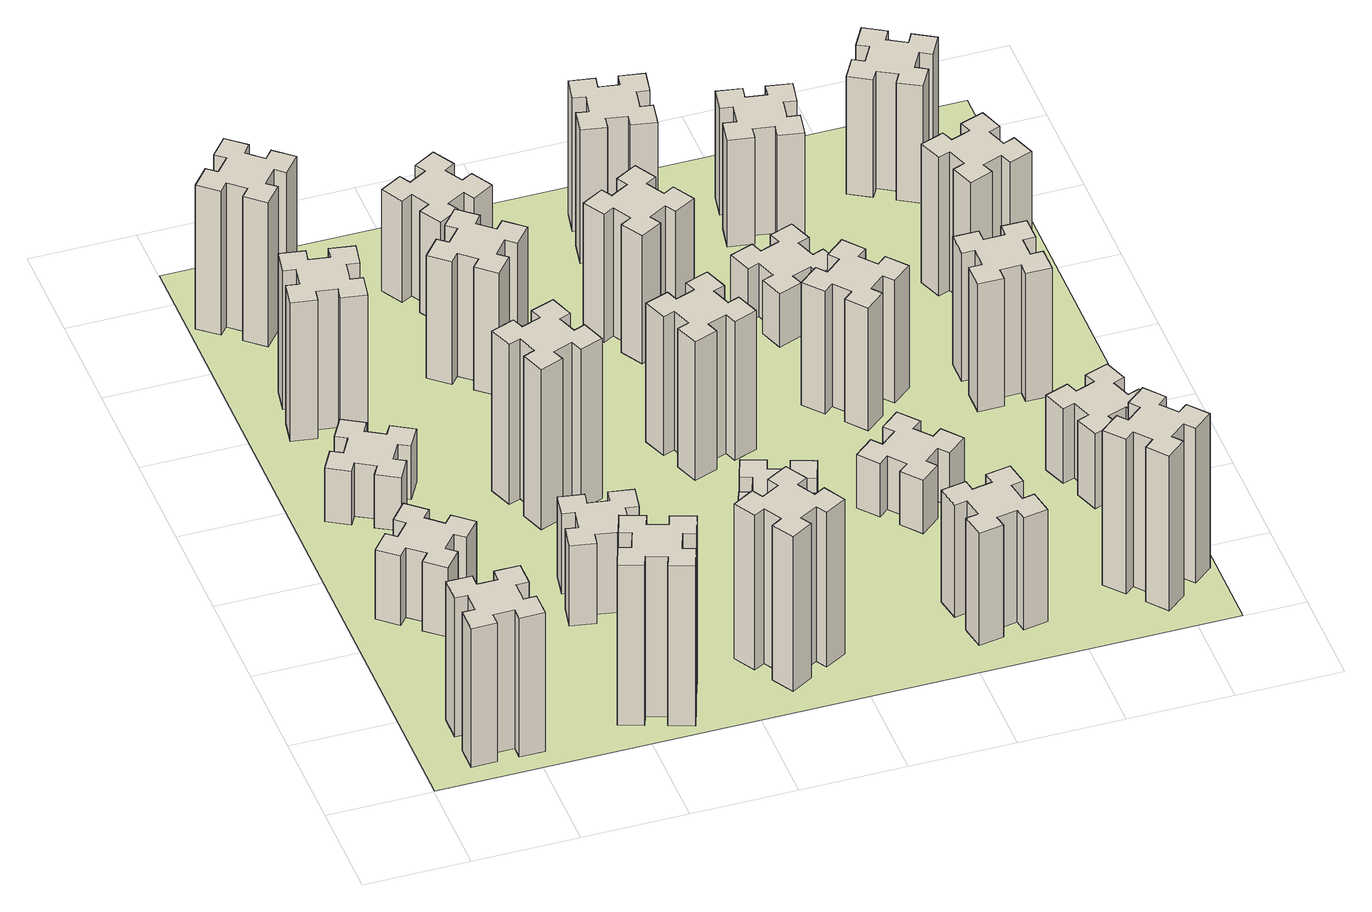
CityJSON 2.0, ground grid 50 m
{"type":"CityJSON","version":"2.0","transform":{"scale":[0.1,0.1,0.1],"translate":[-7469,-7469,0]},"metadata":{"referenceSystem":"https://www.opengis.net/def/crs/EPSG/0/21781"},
"CityObjects":{
"building1":{"type":"Building","attributes":{"class":"1000","function":"1000","usage":"1000","yearOfConstruction":2016,"roofType":"1000","measuredHeight":78,"storeysAboveGround":30,"storeysBelowGround":0},"geometry":[{"type":"Solid","lod":"1","boundaries":[[[[0,1,2,3,4,5,6,7,8,9,10,11,12,13,14,15,16,17,18,19]],[[17,16,20,21]],[[16,15,22,20]],[[15,14,23,22]],[[14,13,24,23]],[[13,12,25,24]],[[12,11,26,25]],[[11,10,27,26]],[[10,9,28,27]],[[9,8,29,28]],[[8,7,30,29]],[[7,6,31,30]],[[6,5,32,31]],[[5,4,33,32]],[[4,3,34,33]],[[3,2,35,34]],[[2,1,36,35]],[[1,0,37,36]],[[0,19,38,37]],[[19,18,39,38]],[[18,17,21,39]],[[24,25,26,27,28,29,30,31,32,33,34,35,36,37,38,39,21,20,22,23]]]]}]},
"building2":{"type":"Building","attributes":{"class":"1000","function":"1000","usage":"1000","yearOfConstruction":2016,"roofType":"1000","measuredHeight":39,"storeysAboveGround":30,"storeysBelowGround":0},"geometry":[{"type":"Solid","lod":"1","boundaries":[[[[40,41,42,43,44,45,46,47,48,49,50,51,52,53,54,55,56,57,58,59]],[[57,56,60,61]],[[56,55,62,60]],[[55,54,63,62]],[[54,53,64,63]],[[53,52,65,64]],[[52,51,66,65]],[[51,50,67,66]],[[50,49,68,67]],[[49,48,69,68]],[[48,47,70,69]],[[47,46,71,70]],[[46,45,72,71]],[[45,44,73,72]],[[44,43,74,73]],[[43,42,75,74]],[[42,41,76,75]],[[41,40,77,76]],[[40,59,78,77]],[[59,58,79,78]],[[58,57,61,79]],[[64,65,66,67,68,69,70,71,72,73,74,75,76,77,78,79,61,60,62,63]]]]}]},
"building3":{"type":"Building","attributes":{"class":"1000","function":"1000","usage":"1000","yearOfConstruction":2016,"roofType":"1000","measuredHeight":30,"storeysAboveGround":30,"storeysBelowGround":0},"geometry":[{"type":"Solid","lod":"1","boundaries":[[[[80,81,82,83,84,85,86,87,88,89,90,91,92,93,94,95,96,97,98,99]],[[97,96,100,101]],[[96,95,102,100]],[[95,94,103,102]],[[94,93,104,103]],[[93,92,105,104]],[[92,91,106,105]],[[91,90,107,106]],[[90,89,108,107]],[[89,88,109,108]],[[88,87,110,109]],[[87,86,111,110]],[[86,85,112,111]],[[85,84,113,112]],[[84,83,114,113]],[[83,82,115,114]],[[82,81,116,115]],[[81,80,117,116]],[[80,99,118,117]],[[99,98,119,118]],[[98,97,101,119]],[[104,105,106,107,108,109,110,111,112,113,114,115,116,117,118,119,101,100,102,103]]]]}]},
"building4":{"type":"Building","attributes":{"class":"1000","function":"1000","usage":"1000","yearOfConstruction":2016,"roofType":"1000","measuredHeight":78,"storeysAboveGround":30,"storeysBelowGround":0},"geometry":[{"type":"Solid","lod":"1","boundaries":[[[[120,121,122,123,124,125,126,127,128,129,130,131,132,133,134,135,136,137,138,139]],[[137,136,140,141]],[[136,135,142,140]],[[135,134,143,142]],[[134,133,144,143]],[[133,132,145,144]],[[132,131,146,145]],[[131,130,147,146]],[[130,129,148,147]],[[129,128,149,148]],[[128,127,150,149]],[[127,126,151,150]],[[126,125,152,151]],[[125,124,153,152]],[[124,123,154,153]],[[123,122,155,154]],[[122,121,156,155]],[[121,120,157,156]],[[120,139,158,157]],[[139,138,159,158]],[[138,137,141,159]],[[144,145,146,147,148,149,150,151,152,153,154,155,156,157,158,159,141,140,142,143]]]]}]},
"building5":{"type":"Building","attributes":{"class":"1000","function":"1000","usage":"1000","yearOfConstruction":2016,"roofType":"1000","measuredHeight":90,"storeysAboveGround":30,"storeysBelowGround":0},"geometry":[{"type":"Solid","lod":"1","boundaries":[[[[160,161,162,163,164,165,166,167,168,169,170,171,172,173,174,175,176,177,178,179]],[[177,176,180,181]],[[176,175,182,180]],[[175,174,183,182]],[[174,173,184,183]],[[173,172,185,184]],[[172,171,186,185]],[[171,170,187,186]],[[170,169,188,187]],[[169,168,189,188]],[[168,167,190,189]],[[167,166,191,190]],[[166,165,192,191]],[[165,164,193,192]],[[164,163,194,193]],[[163,162,195,194]],[[162,161,196,195]],[[161,160,197,196]],[[160,179,198,197]],[[179,178,199,198]],[[178,177,181,199]],[[184,185,186,187,188,189,190,191,192,193,194,195,196,197,198,199,181,180,182,183]]]]}]},
"building6":{"type":"Building","attributes":{"class":"1000","function":"1000","usage":"1000","yearOfConstruction":2016,"roofType":"1000","measuredHeight":81,"storeysAboveGround":30,"storeysBelowGround":0},"geometry":[{"type":"Solid","lod":"1","boundaries":[[[[200,201,202,203,204,205,206,207,208,209,210,211,212,213,214,215,216,217,218,219]],[[217,216,220,221]],[[216,215,222,220]],[[215,214,223,222]],[[214,213,224,223]],[[213,212,225,224]],[[212,211,226,225]],[[211,210,227,226]],[[210,209,228,227]],[[209,208,229,228]],[[208,207,230,229]],[[207,206,231,230]],[[206,205,232,231]],[[205,204,233,232]],[[204,203,234,233]],[[203,202,235,234]],[[202,201,236,235]],[[201,200,237,236]],[[200,219,238,237]],[[219,218,239,238]],[[218,217,221,239]],[[224,225,226,227,228,229,230,231,232,233,234,235,236,237,238,239,221,220,222,223]]]]}]},
"building7":{"type":"Building","attributes":{"class":"1000","function":"1000","usage":"1000","yearOfConstruction":2016,"roofType":"1000","measuredHeight":45,"storeysAboveGround":30,"storeysBelowGround":0},"geometry":[{"type":"Solid","lod":"1","boundaries":[[[[240,241,242,243,244,245,246,247,248,249,250,251,252,253,254,255,256,257,258,259]],[[257,256,260,261]],[[256,255,262,260]],[[255,254,263,262]],[[254,253,264,263]],[[253,252,265,264]],[[252,251,266,265]],[[251,250,267,266]],[[250,249,268,267]],[[249,248,269,268]],[[248,247,270,269]],[[247,246,271,270]],[[246,245,272,271]],[[245,244,273,272]],[[244,243,274,273]],[[243,242,275,274]],[[242,241,276,275]],[[241,240,277,276]],[[240,259,278,277]],[[259,258,279,278]],[[258,257,261,279]],[[264,265,266,267,268,269,270,271,272,273,274,275,276,277,278,279,261,260,262,263]]]]}]},
"building8":{"type":"Building","attributes":{"class":"1000","function":"1000","usage":"1000","yearOfConstruction":2016,"roofType":"1000","measuredHeight":90,"storeysAboveGround":30,"storeysBelowGround":0},"geometry":[{"type":"Solid","lod":"1","boundaries":[[[[280,281,282,283,284,285,286,287,288,289,290,291,292,293,294,295,296,297,298,299]],[[297,296,300,301]],[[296,295,302,300]],[[295,294,303,302]],[[294,293,304,303]],[[293,292,305,304]],[[292,291,306,305]],[[291,290,307,306]],[[290,289,308,307]],[[289,288,309,308]],[[288,287,310,309]],[[287,286,311,310]],[[286,285,312,311]],[[285,284,313,312]],[[284,283,314,313]],[[283,282,315,314]],[[282,281,316,315]],[[281,280,317,316]],[[280,299,318,317]],[[299,298,319,318]],[[298,297,301,319]],[[304,305,306,307,308,309,310,311,312,313,314,315,316,317,318,319,301,300,302,303]]]]}]},
"building9":{"type":"Building","attributes":{"class":"1000","function":"1000","usage":"1000","yearOfConstruction":2016,"roofType":"1000","measuredHeight":87,"storeysAboveGround":30,"storeysBelowGround":0},"geometry":[{"type":"Solid","lod":"1","boundaries":[[[[320,321,322,323,324,325,326,327,328,329,330,331,332,333,334,335,336,337,338,339]],[[337,336,340,341]],[[336,335,342,340]],[[335,334,343,342]],[[334,333,344,343]],[[333,332,345,344]],[[332,331,346,345]],[[331,330,347,346]],[[330,329,348,347]],[[329,328,349,348]],[[328,327,350,349]],[[327,326,351,350]],[[326,325,352,351]],[[325,324,353,352]],[[324,323,354,353]],[[323,322,355,354]],[[322,321,356,355]],[[321,320,357,356]],[[320,339,358,357]],[[339,338,359,358]],[[338,337,341,359]],[[344,345,346,347,348,349,350,351,352,353,354,355,356,357,358,359,341,340,342,343]]]]}]},
"building10":{"type":"Building","attributes":{"class":"1000","function":"1000","usage":"1000","yearOfConstruction":2016,"roofType":"1000","measuredHeight":69,"storeysAboveGround":30,"storeysBelowGround":0},"geometry":[{"type":"Solid","lod":"1","boundaries":[[[[360,361,362,363,364,365,366,367,368,369,370,371,372,373,374,375,376,377,378,379]],[[377,376,380,381]],[[376,375,382,380]],[[375,374,383,382]],[[374,373,384,383]],[[373,372,385,384]],[[372,371,386,385]],[[371,370,387,386]],[[370,369,388,387]],[[369,368,389,388]],[[368,367,390,389]],[[367,366,391,390]],[[366,365,392,391]],[[365,364,393,392]],[[364,363,394,393]],[[363,362,395,394]],[[362,361,396,395]],[[361,360,397,396]],[[360,379,398,397]],[[379,378,399,398]],[[378,377,381,399]],[[384,385,386,387,388,389,390,391,392,393,394,395,396,397,398,399,381,380,382,383]]]]}]},
"building11":{"type":"Building","attributes":{"class":"1000","function":"1000","usage":"1000","yearOfConstruction":2016,"roofType":"1000","measuredHeight":57,"storeysAboveGround":30,"storeysBelowGround":0},"geometry":[{"type":"Solid","lod":"1","boundaries":[[[[400,401,402,403,404,405,406,407,408,409,410,411,412,413,414,415,416,417,418,419]],[[417,416,420,421]],[[416,415,422,420]],[[415,414,423,422]],[[414,413,424,423]],[[413,412,425,424]],[[412,411,426,425]],[[411,410,427,426]],[[410,409,428,427]],[[409,408,429,428]],[[408,407,430,429]],[[407,406,431,430]],[[406,405,432,431]],[[405,404,433,432]],[[404,403,434,433]],[[403,402,435,434]],[[402,401,436,435]],[[401,400,437,436]],[[400,419,438,437]],[[419,418,439,438]],[[418,417,421,439]],[[424,425,426,427,428,429,430,431,432,433,434,435,436,437,438,439,421,420,422,423]]]]}]},
"building12":{"type":"Building","attributes":{"class":"1000","function":"1000","usage":"1000","yearOfConstruction":2016,"roofType":"1000","measuredHeight":33,"storeysAboveGround":30,"storeysBelowGround":0},"geometry":[{"type":"Solid","lod":"1","boundaries":[[[[440,441,442,443,444,445,446,447,448,449,450,451,452,453,454,455,456,457,458,459]],[[457,456,460,461]],[[456,455,462,460]],[[455,454,463,462]],[[454,453,464,463]],[[453,452,465,464]],[[452,451,466,465]],[[451,450,467,466]],[[450,449,468,467]],[[449,448,469,468]],[[448,447,470,469]],[[447,446,471,470]],[[446,445,472,471]],[[445,444,473,472]],[[444,443,474,473]],[[443,442,475,474]],[[442,441,476,475]],[[441,440,477,476]],[[440,459,478,477]],[[459,458,479,478]],[[458,457,461,479]],[[464,465,466,467,468,469,470,471,472,473,474,475,476,477,478,479,461,460,462,463]]]]}]},
"building13":{"type":"Building","attributes":{"class":"1000","function":"1000","usage":"1000","yearOfConstruction":2016,"roofType":"1000","measuredHeight":78,"storeysAboveGround":30,"storeysBelowGround":0},"geometry":[{"type":"Solid","lod":"1","boundaries":[[[[480,481,482,483,484,485,486,487,488,489,490,491,492,493,494,495,496,497,498,499]],[[497,496,500,501]],[[496,495,502,500]],[[495,494,503,502]],[[494,493,504,503]],[[493,492,505,504]],[[492,491,506,505]],[[491,490,507,506]],[[490,489,508,507]],[[489,488,509,508]],[[488,487,510,509]],[[487,486,511,510]],[[486,485,512,511]],[[485,484,513,512]],[[484,483,514,513]],[[483,482,515,514]],[[482,481,516,515]],[[481,480,517,516]],[[480,499,518,517]],[[499,498,519,518]],[[498,497,501,519]],[[504,505,506,507,508,509,510,511,512,513,514,515,516,517,518,519,501,500,502,503]]]]}]},
"building14":{"type":"Building","attributes":{"class":"1000","function":"1000","usage":"1000","yearOfConstruction":2016,"roofType":"1000","measuredHeight":72,"storeysAboveGround":30,"storeysBelowGround":0},"geometry":[{"type":"Solid","lod":"1","boundaries":[[[[520,521,522,523,524,525,526,527,528,529,530,531,532,533,534,535,536,537,538,539]],[[537,536,540,541]],[[536,535,542,540]],[[535,534,543,542]],[[534,533,544,543]],[[533,532,545,544]],[[532,531,546,545]],[[531,530,547,546]],[[530,529,548,547]],[[529,528,549,548]],[[528,527,550,549]],[[527,526,551,550]],[[526,525,552,551]],[[525,524,553,552]],[[524,523,554,553]],[[523,522,555,554]],[[522,521,556,555]],[[521,520,557,556]],[[520,539,558,557]],[[539,538,559,558]],[[538,537,541,559]],[[544,545,546,547,548,549,550,551,552,553,554,555,556,557,558,559,541,540,542,543]]]]}]},
"building15":{"type":"Building","attributes":{"class":"1000","function":"1000","usage":"1000","yearOfConstruction":2016,"roofType":"1000","measuredHeight":63,"storeysAboveGround":30,"storeysBelowGround":0},"geometry":[{"type":"Solid","lod":"1","boundaries":[[[[560,561,562,563,564,565,566,567,568,569,570,571,572,573,574,575,576,577,578,579]],[[577,576,580,581]],[[576,575,582,580]],[[575,574,583,582]],[[574,573,584,583]],[[573,572,585,584]],[[572,571,586,585]],[[571,570,587,586]],[[570,569,588,587]],[[569,568,589,588]],[[568,567,590,589]],[[567,566,591,590]],[[566,565,592,591]],[[565,564,593,592]],[[564,563,594,593]],[[563,562,595,594]],[[562,561,596,595]],[[561,560,597,596]],[[560,579,598,597]],[[579,578,599,598]],[[578,577,581,599]],[[584,585,586,587,588,589,590,591,592,593,594,595,596,597,598,599,581,580,582,583]]]]}]},
"building16":{"type":"Building","attributes":{"class":"1000","function":"1000","usage":"1000","yearOfConstruction":2016,"roofType":"1000","measuredHeight":75,"storeysAboveGround":30,"storeysBelowGround":0},"geometry":[{"type":"Solid","lod":"1","boundaries":[[[[600,601,602,603,604,605,606,607,608,609,610,611,612,613,614,615,616,617,618,619]],[[617,616,620,621]],[[616,615,622,620]],[[615,614,623,622]],[[614,613,624,623]],[[613,612,625,624]],[[612,611,626,625]],[[611,610,627,626]],[[610,609,628,627]],[[609,608,629,628]],[[608,607,630,629]],[[607,606,631,630]],[[606,605,632,631]],[[605,604,633,632]],[[604,603,634,633]],[[603,602,635,634]],[[602,601,636,635]],[[601,600,637,636]],[[600,619,638,637]],[[619,618,639,638]],[[618,617,621,639]],[[624,625,626,627,628,629,630,631,632,633,634,635,636,637,638,639,621,620,622,623]]]]}]},
"building17":{"type":"Building","attributes":{"class":"1000","function":"1000","usage":"1000","yearOfConstruction":2016,"roofType":"1000","measuredHeight":30,"storeysAboveGround":30,"storeysBelowGround":0},"geometry":[{"type":"Solid","lod":"1","boundaries":[[[[640,641,642,643,644,645,646,647,648,649,650,651,652,653,654,655,656,657,658,659]],[[657,656,660,661]],[[656,655,662,660]],[[655,654,663,662]],[[654,653,664,663]],[[653,652,665,664]],[[652,651,666,665]],[[651,650,667,666]],[[650,649,668,667]],[[649,648,669,668]],[[648,647,670,669]],[[647,646,671,670]],[[646,645,672,671]],[[645,644,673,672]],[[644,643,674,673]],[[643,642,675,674]],[[642,641,676,675]],[[641,640,677,676]],[[640,659,678,677]],[[659,658,679,678]],[[658,657,661,679]],[[664,665,666,667,668,669,670,671,672,673,674,675,676,677,678,679,661,660,662,663]]]]}]},
"building18":{"type":"Building","attributes":{"class":"1000","function":"1000","usage":"1000","yearOfConstruction":2016,"roofType":"1000","measuredHeight":69,"storeysAboveGround":30,"storeysBelowGround":0},"geometry":[{"type":"Solid","lod":"1","boundaries":[[[[680,681,682,683,684,685,686,687,688,689,690,691,692,693,694,695,696,697,698,699]],[[697,696,700,701]],[[696,695,702,700]],[[695,694,703,702]],[[694,693,704,703]],[[693,692,705,704]],[[692,691,706,705]],[[691,690,707,706]],[[690,689,708,707]],[[689,688,709,708]],[[688,687,710,709]],[[687,686,711,710]],[[686,685,712,711]],[[685,684,713,712]],[[684,683,714,713]],[[683,682,715,714]],[[682,681,716,715]],[[681,680,717,716]],[[680,699,718,717]],[[699,698,719,718]],[[698,697,701,719]],[[704,705,706,707,708,709,710,711,712,713,714,715,716,717,718,719,701,700,702,703]]]]}]},
"building19":{"type":"Building","attributes":{"class":"1000","function":"1000","usage":"1000","yearOfConstruction":2016,"roofType":"1000","measuredHeight":30,"storeysAboveGround":30,"storeysBelowGround":0},"geometry":[{"type":"Solid","lod":"1","boundaries":[[[[720,721,722,723,724,725,726,727,728,729,730,731,732,733,734,735,736,737,738,739]],[[737,736,740,741]],[[736,735,742,740]],[[735,734,743,742]],[[734,733,744,743]],[[733,732,745,744]],[[732,731,746,745]],[[731,730,747,746]],[[730,729,748,747]],[[729,728,749,748]],[[728,727,750,749]],[[727,726,751,750]],[[726,725,752,751]],[[725,724,753,752]],[[724,723,754,753]],[[723,722,755,754]],[[722,721,756,755]],[[721,720,757,756]],[[720,739,758,757]],[[739,738,759,758]],[[738,737,741,759]],[[744,745,746,747,748,749,750,751,752,753,754,755,756,757,758,759,741,740,742,743]]]]}]},
"building20":{"type":"Building","attributes":{"class":"1000","function":"1000","usage":"1000","yearOfConstruction":2016,"roofType":"1000","measuredHeight":87,"storeysAboveGround":30,"storeysBelowGround":0},"geometry":[{"type":"Solid","lod":"1","boundaries":[[[[760,761,762,763,764,765,766,767,768,769,770,771,772,773,774,775,776,777,778,779]],[[777,776,780,781]],[[776,775,782,780]],[[775,774,783,782]],[[774,773,784,783]],[[773,772,785,784]],[[772,771,786,785]],[[771,770,787,786]],[[770,769,788,787]],[[769,768,789,788]],[[768,767,790,789]],[[767,766,791,790]],[[766,765,792,791]],[[765,764,793,792]],[[764,763,794,793]],[[763,762,795,794]],[[762,761,796,795]],[[761,760,797,796]],[[760,779,798,797]],[[779,778,799,798]],[[778,777,781,799]],[[784,785,786,787,788,789,790,791,792,793,794,795,796,797,798,799,781,780,782,783]]]]}]},
"building21":{"type":"Building","attributes":{"class":"1000","function":"1000","usage":"1000","yearOfConstruction":2016,"roofType":"1000","measuredHeight":60,"storeysAboveGround":30,"storeysBelowGround":0},"geometry":[{"type":"Solid","lod":"1","boundaries":[[[[800,801,802,803,804,805,806,807,808,809,810,811,812,813,814,815,816,817,818,819]],[[817,816,820,821]],[[816,815,822,820]],[[815,814,823,822]],[[814,813,824,823]],[[813,812,825,824]],[[812,811,826,825]],[[811,810,827,826]],[[810,809,828,827]],[[809,808,829,828]],[[808,807,830,829]],[[807,806,831,830]],[[806,805,832,831]],[[805,804,833,832]],[[804,803,834,833]],[[803,802,835,834]],[[802,801,836,835]],[[801,800,837,836]],[[800,819,838,837]],[[819,818,839,838]],[[818,817,821,839]],[[824,825,826,827,828,829,830,831,832,833,834,835,836,837,838,839,821,820,822,823]]]]}]},
"building22":{"type":"Building","attributes":{"class":"1000","function":"1000","usage":"1000","yearOfConstruction":2016,"roofType":"1000","measuredHeight":42,"storeysAboveGround":30,"storeysBelowGround":0},"geometry":[{"type":"Solid","lod":"1","boundaries":[[[[840,841,842,843,844,845,846,847,848,849,850,851,852,853,854,855,856,857,858,859]],[[857,856,860,861]],[[856,855,862,860]],[[855,854,863,862]],[[854,853,864,863]],[[853,852,865,864]],[[852,851,866,865]],[[851,850,867,866]],[[850,849,868,867]],[[849,848,869,868]],[[848,847,870,869]],[[847,846,871,870]],[[846,845,872,871]],[[845,844,873,872]],[[844,843,874,873]],[[843,842,875,874]],[[842,841,876,875]],[[841,840,877,876]],[[840,859,878,877]],[[859,858,879,878]],[[858,857,861,879]],[[864,865,866,867,868,869,870,871,872,873,874,875,876,877,878,879,861,860,862,863]]]]}]},
"building23":{"type":"Building","attributes":{"class":"1000","function":"1000","usage":"1000","yearOfConstruction":2016,"roofType":"1000","measuredHeight":72,"storeysAboveGround":30,"storeysBelowGround":0},"geometry":[{"type":"Solid","lod":"1","boundaries":[[[[880,881,882,883,884,885,886,887,888,889,890,891,892,893,894,895,896,897,898,899]],[[897,896,900,901]],[[896,895,902,900]],[[895,894,903,902]],[[894,893,904,903]],[[893,892,905,904]],[[892,891,906,905]],[[891,890,907,906]],[[890,889,908,907]],[[889,888,909,908]],[[888,887,910,909]],[[887,886,911,910]],[[886,885,912,911]],[[885,884,913,912]],[[884,883,914,913]],[[883,882,915,914]],[[882,881,916,915]],[[881,880,917,916]],[[880,899,918,917]],[[899,898,919,918]],[[898,897,901,919]],[[904,905,906,907,908,909,910,911,912,913,914,915,916,917,918,919,901,900,902,903]]]]}]},
"building24":{"type":"Building","attributes":{"class":"1000","function":"1000","usage":"1000","yearOfConstruction":2016,"roofType":"1000","measuredHeight":78,"storeysAboveGround":30,"storeysBelowGround":0},"geometry":[{"type":"Solid","lod":"1","boundaries":[[[[920,921,922,923,924,925,926,927,928,929,930,931,932,933,934,935,936,937,938,939]],[[937,936,940,941]],[[936,935,942,940]],[[935,934,943,942]],[[934,933,944,943]],[[933,932,945,944]],[[932,931,946,945]],[[931,930,947,946]],[[930,929,948,947]],[[929,928,949,948]],[[928,927,950,949]],[[927,926,951,950]],[[926,925,952,951]],[[925,924,953,952]],[[924,923,954,953]],[[923,922,955,954]],[[922,921,956,955]],[[921,920,957,956]],[[920,939,958,957]],[[939,938,959,958]],[[938,937,941,959]],[[944,945,946,947,948,949,950,951,952,953,954,955,956,957,958,959,941,940,942,943]]]]}]},
"building25":{"type":"Building","attributes":{"class":"1000","function":"1000","usage":"1000","yearOfConstruction":2016,"roofType":"1000","measuredHeight":66,"storeysAboveGround":30,"storeysBelowGround":0},"geometry":[{"type":"Solid","lod":"1","boundaries":[[[[960,961,962,963,964,965,966,967,968,969,970,971,972,973,974,975,976,977,978,979]],[[977,976,980,981]],[[976,975,982,980]],[[975,974,983,982]],[[974,973,984,983]],[[973,972,985,984]],[[972,971,986,985]],[[971,970,987,986]],[[970,969,988,987]],[[969,968,989,988]],[[968,967,990,989]],[[967,966,991,990]],[[966,965,992,991]],[[965,964,993,992]],[[964,963,994,993]],[[963,962,995,994]],[[962,961,996,995]],[[961,960,997,996]],[[960,979,998,997]],[[979,978,999,998]],[[978,977,981,999]],[[984,985,986,987,988,989,990,991,992,993,994,995,996,997,998,999,981,980,982,983]]]]}]},
"landuse1":{"type":"LandUse","attributes":{"name":"plot1","function":"1010"},"geometry":[{"type":"MultiSurface","lod":"1","boundaries":[[[1000,1001,1002,1003]]]}]}
},
"vertices":[
[265,325,0],[265,225,0],[205,225,0],[205,105,0],[325,105,0],[325,165,0],[425,165,0],[425,105,0],[545,105,0],[545,225,0],[485,225,0],[485,325,0],[545,325,0],[545,445,0],[425,445,0],[425,385,0],[325,385,0],[325,445,0],[205,445,0],[205,325,0],[325,385,780],[325,445,780],[425,385,780],[425,445,780],[545,445,780],[545,325,780],[485,325,780],[485,225,780],[545,225,780],[545,105,780],[425,105,780],[425,165,780],[325,165,780],[325,105,780],[205,105,780],[205,225,780],[265,225,780],[265,325,780],[205,325,780],[205,445,780],
[323,1324,0],[259,1248,0],[213,1286,0],[136,1194,0],[228,1117,0],[266,1163,0],[343,1099,0],[304,1053,0],[396,976,0],[473,1068,0],[427,1106,0],[492,1183,0],[538,1144,0],[615,1236,0],[523,1313,0],[484,1267,0],[408,1332,0],[446,1378,0],[354,1455,0],[277,1363,0],[408,1332,390],[446,1378,390],[484,1267,390],[523,1313,390],[615,1236,390],[538,1144,390],[492,1183,390],[427,1106,390],[473,1068,390],[396,976,390],[304,1053,390],[343,1099,390],[266,1163,390],[228,1117,390],[136,1194,390],[213,1286,390],[259,1248,390],[323,1324,390],[277,1363,390],[354,1455,390],
[277,1885,0],[364,1835,0],[334,1783,0],[438,1723,0],[498,1827,0],[446,1857,0],[496,1944,0],[548,1914,0],[608,2018,0],[504,2078,0],[474,2026,0],[387,2076,0],[417,2128,0],[313,2188,0],[253,2084,0],[305,2054,0],[255,1967,0],[203,1997,0],[143,1893,0],[247,1833,0],[255,1967,300],[203,1997,300],[305,2054,300],[253,2084,300],[313,2188,300],[417,2128,300],[387,2076,300],[474,2026,300],[504,2078,300],[608,2018,300],[548,1914,300],[496,1944,300],[446,1857,300],[498,1827,300],[438,1723,300],[334,1783,300],[364,1835,300],[277,1885,300],[247,1833,300],[143,1893,300],
[475,2527,0],[492,2625,0],[551,2615,0],[572,2733,0],[454,2754,0],[444,2695,0],[345,2712,0],[356,2771,0],[237,2792,0],[217,2674,0],[276,2664,0],[258,2565,0],[199,2576,0],[178,2457,0],[297,2437,0],[307,2496,0],[405,2478,0],[395,2419,0],[513,2398,0],[534,2517,0],[405,2478,780],[395,2419,780],[307,2496,780],[297,2437,780],[178,2457,780],[199,2576,780],[258,2565,780],[276,2664,780],[217,2674,780],[237,2792,780],[356,2771,780],[345,2712,780],[444,2695,780],[454,2754,780],[572,2733,780],[551,2615,780],[492,2625,780],[475,2527,780],[534,2517,780],[513,2398,780],
[1029,360,0],[995,266,0],[939,287,0],[897,174,0],[1010,133,0],[1031,189,0],[1125,155,0],[1104,99,0],[1217,57,0],[1258,170,0],[1202,191,0],[1236,285,0],[1292,264,0],[1333,377,0],[1220,418,0],[1200,362,0],[1106,396,0],[1127,452,0],[1014,493,0],[973,380,0],[1106,396,900],[1127,452,900],[1200,362,900],[1220,418,900],[1333,377,900],[1292,264,900],[1236,285,900],[1202,191,900],[1258,170,900],[1217,57,900],[1104,99,900],[1125,155,900],[1031,189,900],[1010,133,900],[897,174,900],[939,287,900],[995,266,900],[1029,360,900],[973,380,900],[1014,493,900],
[327,3226,0],[392,3303,0],[438,3264,0],[515,3356,0],[423,3433,0],[384,3387,0],[308,3452,0],[346,3498,0],[254,3575,0],[177,3483,0],[223,3444,0],[159,3368,0],[113,3406,0],[36,3314,0],[128,3237,0],[166,3283,0],[243,3219,0],[204,3173,0],[296,3096,0],[373,3188,0],[243,3219,810],[204,3173,810],[166,3283,810],[128,3237,810],[36,3314,810],[113,3406,810],[159,3368,810],[223,3444,810],[177,3483,810],[254,3575,810],[346,3498,810],[308,3452,810],[384,3387,810],[423,3433,810],[515,3356,810],[438,3264,810],[392,3303,810],[327,3226,810],[373,3188,810],[296,3096,810],
[1047,916,0],[1145,898,0],[1135,839,0],[1253,818,0],[1274,937,0],[1215,947,0],[1232,1045,0],[1291,1035,0],[1312,1153,0],[1194,1174,0],[1184,1115,0],[1085,1132,0],[1096,1191,0],[977,1212,0],[957,1094,0],[1016,1084,0],[998,985,0],[939,996,0],[918,877,0],[1037,857,0],[998,985,450],[939,996,450],[1016,1084,450],[957,1094,450],[977,1212,450],[1096,1191,450],[1085,1132,450],[1184,1115,450],[1194,1174,450],[1312,1153,450],[1291,1035,450],[1232,1045,450],[1215,947,450],[1274,937,450],[1253,818,450],[1135,839,450],[1145,898,450],[1047,916,450],[1037,857,450],[918,877,450],
[1236,1746,0],[1202,1840,0],[1258,1860,0],[1217,1973,0],[1104,1932,0],[1125,1876,0],[1031,1842,0],[1010,1898,0],[897,1857,0],[939,1744,0],[995,1765,0],[1029,1671,0],[973,1650,0],[1014,1537,0],[1127,1579,0],[1106,1635,0],[1200,1669,0],[1220,1613,0],[1333,1654,0],[1292,1767,0],[1200,1669,900],[1220,1613,900],[1106,1635,900],[1127,1579,900],[1014,1537,900],[973,1650,900],[1029,1671,900],[995,1765,900],[939,1744,900],[897,1857,900],[1010,1898,900],[1031,1842,900],[1125,1876,900],[1104,1932,900],[1217,1973,900],[1258,1860,900],[1202,1840,900],[1236,1746,900],[1292,1767,900],[1333,1654,900],
[1744,496,0],[1657,446,0],[1627,498,0],[1523,438,0],[1583,334,0],[1635,364,0],[1685,277,0],[1633,247,0],[1693,143,0],[1797,203,0],[1767,255,0],[1854,305,0],[1884,253,0],[1988,313,0],[1928,417,0],[1876,387,0],[1826,474,0],[1878,504,0],[1818,608,0],[1714,548,0],[1826,474,870],[1878,504,870],[1876,387,870],[1928,417,870],[1988,313,870],[1884,253,870],[1854,305,870],[1767,255,870],[1797,203,870],[1693,143,870],[1633,247,870],[1685,277,870],[1635,364,870],[1583,334,870],[1523,438,870],[1627,498,870],[1657,446,870],[1744,496,870],[1714,548,870],[1818,608,870],
[1167,2586,0],[1232,2663,0],[1278,2624,0],[1355,2716,0],[1263,2793,0],[1224,2747,0],[1148,2812,0],[1186,2858,0],[1094,2935,0],[1017,2843,0],[1063,2804,0],[999,2728,0],[953,2766,0],[876,2674,0],[968,2597,0],[1006,2643,0],[1083,2579,0],[1044,2533,0],[1136,2456,0],[1213,2548,0],[1083,2579,690],[1044,2533,690],[1006,2643,690],[968,2597,690],[876,2674,690],[953,2766,690],[999,2728,690],[1063,2804,690],[1017,2843,690],[1094,2935,690],[1186,2858,690],[1148,2812,690],[1224,2747,690],[1263,2793,690],[1355,2716,690],[1278,2624,690],[1232,2663,690],[1167,2586,690],[1213,2548,690],[1136,2456,690],
[995,3224,0],[1045,3137,0],[993,3107,0],[1053,3003,0],[1157,3063,0],[1127,3115,0],[1214,3165,0],[1244,3113,0],[1348,3173,0],[1288,3277,0],[1236,3247,0],[1186,3334,0],[1238,3364,0],[1178,3468,0],[1074,3408,0],[1104,3356,0],[1017,3306,0],[987,3358,0],[883,3298,0],[943,3194,0],[1017,3306,570],[987,3358,570],[1104,3356,570],[1074,3408,570],[1178,3468,570],[1238,3364,570],[1186,3334,570],[1236,3247,570],[1288,3277,570],[1348,3173,570],[1244,3113,570],[1214,3165,570],[1127,3115,570],[1157,3063,570],[1053,3003,570],[993,3107,570],[1045,3137,570],[995,3224,570],[943,3194,570],[883,3298,570],
[1871,1029,0],[1965,995,0],[1944,939,0],[2057,897,0],[2098,1010,0],[2042,1031,0],[2076,1125,0],[2132,1104,0],[2173,1217,0],[2060,1258,0],[2040,1202,0],[1946,1236,0],[1967,1292,0],[1854,1333,0],[1813,1220,0],[1869,1200,0],[1835,1106,0],[1779,1127,0],[1737,1014,0],[1850,973,0],[1835,1106,330],[1779,1127,330],[1869,1200,330],[1813,1220,330],[1854,1333,330],[1967,1292,330],[1946,1236,330],[2040,1202,330],[2060,1258,330],[2173,1217,330],[2132,1104,330],[2076,1125,330],[2042,1031,330],[2098,1010,330],[2057,897,330],[1944,939,330],[1965,995,330],[1871,1029,330],[1850,973,330],[1737,1014,330],
[1976,1846,0],[1942,1940,0],[1998,1960,0],[1957,2073,0],[1844,2032,0],[1865,1976,0],[1771,1942,0],[1750,1998,0],[1637,1957,0],[1679,1844,0],[1735,1865,0],[1769,1771,0],[1713,1750,0],[1754,1637,0],[1867,1679,0],[1846,1735,0],[1940,1769,0],[1960,1713,0],[2073,1754,0],[2032,1867,0],[1940,1769,780],[1960,1713,780],[1846,1735,780],[1867,1679,780],[1754,1637,780],[1713,1750,780],[1769,1771,780],[1735,1865,780],[1679,1844,780],[1637,1957,780],[1750,1998,780],[1771,1942,780],[1865,1976,780],[1844,2032,780],[1957,2073,780],[1998,1960,780],[1942,1940,780],[1976,1846,780],[2032,1867,780],[2073,1754,780],
[1976,2707,0],[1926,2794,0],[1978,2824,0],[1918,2928,0],[1814,2868,0],[1844,2816,0],[1757,2766,0],[1727,2818,0],[1623,2758,0],[1683,2654,0],[1735,2684,0],[1785,2597,0],[1733,2567,0],[1793,2463,0],[1897,2523,0],[1867,2575,0],[1954,2625,0],[1984,2573,0],[2088,2633,0],[2028,2737,0],[1954,2625,720],[1984,2573,720],[1867,2575,720],[1897,2523,720],[1793,2463,720],[1733,2567,720],[1785,2597,720],[1735,2684,720],[1683,2654,720],[1623,2758,720],[1727,2818,720],[1757,2766,720],[1844,2816,720],[1814,2868,720],[1918,2928,720],[1978,2824,720],[1926,2794,720],[1976,2707,720],[2028,2737,720],[2088,2633,720],
[2665,258,0],[2764,276,0],[2774,217,0],[2892,237,0],[2871,356,0],[2812,345,0],[2795,444,0],[2854,454,0],[2833,572,0],[2715,551,0],[2725,492,0],[2627,475,0],[2617,534,0],[2498,513,0],[2519,395,0],[2578,405,0],[2596,307,0],[2537,297,0],[2557,178,0],[2676,199,0],[2596,307,630],[2537,297,630],[2578,405,630],[2519,395,630],[2498,513,630],[2617,534,630],[2627,475,630],[2725,492,630],[2715,551,630],[2833,572,630],[2854,454,630],[2795,444,630],[2812,345,630],[2871,356,630],[2892,237,630],[2774,217,630],[2764,276,630],[2665,258,630],[2676,199,630],[2557,178,630],
[2055,3267,0],[2072,3365,0],[2131,3355,0],[2152,3473,0],[2034,3494,0],[2024,3435,0],[1925,3452,0],[1936,3511,0],[1817,3532,0],[1797,3414,0],[1856,3404,0],[1838,3305,0],[1779,3316,0],[1758,3197,0],[1877,3177,0],[1887,3236,0],[1985,3218,0],[1975,3159,0],[2093,3138,0],[2114,3257,0],[1985,3218,750],[1975,3159,750],[1887,3236,750],[1877,3177,750],[1758,3197,750],[1779,3316,750],[1838,3305,750],[1856,3404,750],[1797,3414,750],[1817,3532,750],[1936,3511,750],[1925,3452,750],[2024,3435,750],[2034,3494,750],[2152,3473,750],[2131,3355,750],[2072,3365,750],[2055,3267,750],[2114,3257,750],[2093,3138,750],
[2628,1099,0],[2704,1163,0],[2743,1117,0],[2835,1194,0],[2758,1286,0],[2712,1248,0],[2647,1324,0],[2693,1363,0],[2616,1455,0],[2524,1378,0],[2563,1332,0],[2486,1267,0],[2448,1313,0],[2356,1236,0],[2433,1144,0],[2479,1183,0],[2543,1106,0],[2497,1068,0],[2574,976,0],[2666,1053,0],[2543,1106,300],[2497,1068,300],[2479,1183,300],[2433,1144,300],[2356,1236,300],[2448,1313,300],[2486,1267,300],[2563,1332,300],[2524,1378,300],[2616,1455,300],[2693,1363,300],[2647,1324,300],[2712,1248,300],[2758,1286,300],[2835,1194,300],[2743,1117,300],[2704,1163,300],[2628,1099,300],[2666,1053,300],[2574,976,300],
[2628,1839,0],[2704,1903,0],[2743,1857,0],[2835,1934,0],[2758,2026,0],[2712,1988,0],[2647,2064,0],[2693,2103,0],[2616,2195,0],[2524,2118,0],[2563,2072,0],[2486,2007,0],[2448,2053,0],[2356,1976,0],[2433,1884,0],[2479,1923,0],[2543,1846,0],[2497,1808,0],[2574,1716,0],[2666,1793,0],[2543,1846,690],[2497,1808,690],[2479,1923,690],[2433,1884,690],[2356,1976,690],[2448,2053,690],[2486,2007,690],[2563,2072,690],[2524,2118,690],[2616,2195,690],[2693,2103,690],[2647,2064,690],[2712,1988,690],[2758,2026,690],[2835,1934,690],[2743,1857,690],[2704,1903,690],[2628,1839,690],[2666,1793,690],[2574,1716,690],
[2375,2605,0],[2409,2511,0],[2353,2490,0],[2394,2377,0],[2507,2419,0],[2486,2475,0],[2580,2509,0],[2600,2453,0],[2713,2494,0],[2672,2607,0],[2616,2586,0],[2582,2680,0],[2638,2700,0],[2597,2813,0],[2484,2772,0],[2505,2716,0],[2411,2682,0],[2390,2738,0],[2277,2697,0],[2319,2584,0],[2411,2682,300],[2390,2738,300],[2505,2716,300],[2484,2772,300],[2597,2813,300],[2638,2700,300],[2582,2680,300],[2616,2586,300],[2672,2607,300],[2713,2494,300],[2600,2453,300],[2580,2509,300],[2486,2475,300],[2507,2419,300],[2394,2377,300],[2353,2490,300],[2409,2511,300],[2375,2605,300],[2319,2584,300],[2277,2697,300],
[3468,259,0],[3544,323,0],[3583,277,0],[3675,354,0],[3598,446,0],[3552,408,0],[3487,484,0],[3533,523,0],[3456,615,0],[3364,538,0],[3403,492,0],[3326,427,0],[3288,473,0],[3196,396,0],[3273,304,0],[3319,343,0],[3383,266,0],[3337,228,0],[3414,136,0],[3506,213,0],[3383,266,870],[3337,228,870],[3319,343,870],[3273,304,870],[3196,396,870],[3288,473,870],[3326,427,870],[3403,492,870],[3364,538,870],[3456,615,870],[3533,523,870],[3487,484,870],[3552,408,870],[3598,446,870],[3675,354,870],[3583,277,870],[3544,323,870],[3468,259,870],[3506,213,870],[3414,136,870],
[2695,3167,0],[2712,3265,0],[2771,3255,0],[2792,3373,0],[2674,3394,0],[2664,3335,0],[2565,3352,0],[2576,3411,0],[2457,3432,0],[2437,3314,0],[2496,3304,0],[2478,3205,0],[2419,3216,0],[2398,3097,0],[2517,3077,0],[2527,3136,0],[2625,3118,0],[2615,3059,0],[2733,3038,0],[2754,3157,0],[2625,3118,600],[2615,3059,600],[2527,3136,600],[2517,3077,600],[2398,3097,600],[2419,3216,600],[2478,3205,600],[2496,3304,600],[2437,3314,600],[2457,3432,600],[2576,3411,600],[2565,3352,600],[2664,3335,600],[2674,3394,600],[2792,3373,600],[2771,3255,600],[2712,3265,600],[2695,3167,600],[2754,3157,600],[2733,3038,600],
[3556,1106,0],[3522,1200,0],[3578,1220,0],[3537,1333,0],[3424,1292,0],[3445,1236,0],[3351,1202,0],[3330,1258,0],[3217,1217,0],[3259,1104,0],[3315,1125,0],[3349,1031,0],[3293,1010,0],[3334,897,0],[3447,939,0],[3426,995,0],[3520,1029,0],[3540,973,0],[3653,1014,0],[3612,1127,0],[3520,1029,420],[3540,973,420],[3426,995,420],[3447,939,420],[3334,897,420],[3293,1010,420],[3349,1031,420],[3315,1125,420],[3259,1104,420],[3217,1217,420],[3330,1258,420],[3351,1202,420],[3445,1236,420],[3424,1292,420],[3537,1333,420],[3578,1220,420],[3522,1200,420],[3556,1106,420],[3612,1127,420],[3653,1014,420],
[3125,1905,0],[3125,1805,0],[3065,1805,0],[3065,1685,0],[3185,1685,0],[3185,1745,0],[3285,1745,0],[3285,1685,0],[3405,1685,0],[3405,1805,0],[3345,1805,0],[3345,1905,0],[3405,1905,0],[3405,2025,0],[3285,2025,0],[3285,1965,0],[3185,1965,0],[3185,2025,0],[3065,2025,0],[3065,1905,0],[3185,1965,720],[3185,2025,720],[3285,1965,720],[3285,2025,720],[3405,2025,720],[3405,1905,720],[3345,1905,720],[3345,1805,720],[3405,1805,720],[3405,1685,720],[3285,1685,720],[3285,1745,720],[3185,1745,720],[3185,1685,720],[3065,1685,720],[3065,1805,720],[3125,1805,720],[3125,1905,720],[3065,1905,720],[3065,2025,720],
[3326,2375,0],[3420,2409,0],[3440,2353,0],[3553,2394,0],[3512,2507,0],[3456,2486,0],[3422,2580,0],[3478,2600,0],[3437,2713,0],[3324,2672,0],[3345,2616,0],[3251,2582,0],[3230,2638,0],[3117,2597,0],[3159,2484,0],[3215,2505,0],[3249,2411,0],[3193,2390,0],[3234,2277,0],[3347,2319,0],[3249,2411,780],[3193,2390,780],[3215,2505,780],[3159,2484,780],[3117,2597,780],[3230,2638,780],[3251,2582,780],[3345,2616,780],[3324,2672,780],[3437,2713,780],[3478,2600,780],[3422,2580,780],[3456,2486,780],[3512,2507,780],[3553,2394,780],[3440,2353,780],[3420,2409,780],[3326,2375,780],[3347,2319,780],[3234,2277,780],
[3137,3265,0],[3224,3215,0],[3194,3163,0],[3298,3103,0],[3358,3207,0],[3306,3237,0],[3356,3324,0],[3408,3294,0],[3468,3398,0],[3364,3458,0],[3334,3406,0],[3247,3456,0],[3277,3508,0],[3173,3568,0],[3113,3464,0],[3165,3434,0],[3115,3347,0],[3063,3377,0],[3003,3273,0],[3107,3213,0],[3115,3347,660],[3063,3377,660],[3165,3434,660],[3113,3464,660],[3173,3568,660],[3277,3508,660],[3247,3456,660],[3334,3406,660],[3364,3458,660],[3468,3398,660],[3408,3294,660],[3356,3324,660],[3306,3237,660],[3358,3207,660],[3298,3103,660],[3194,3163,660],[3224,3215,660],[3137,3265,660],[3107,3213,660],[3003,3273,660],
[5,3705,0],[3705,3705,0],[3705,5,0],[5,5,0]
]}
